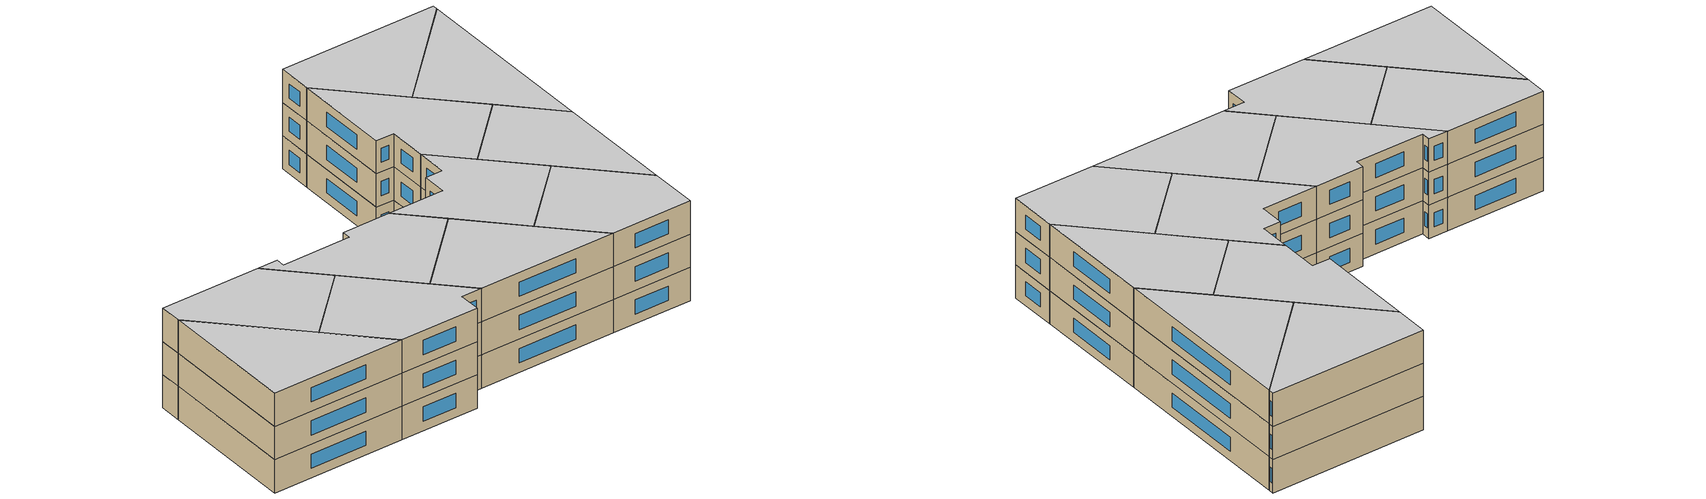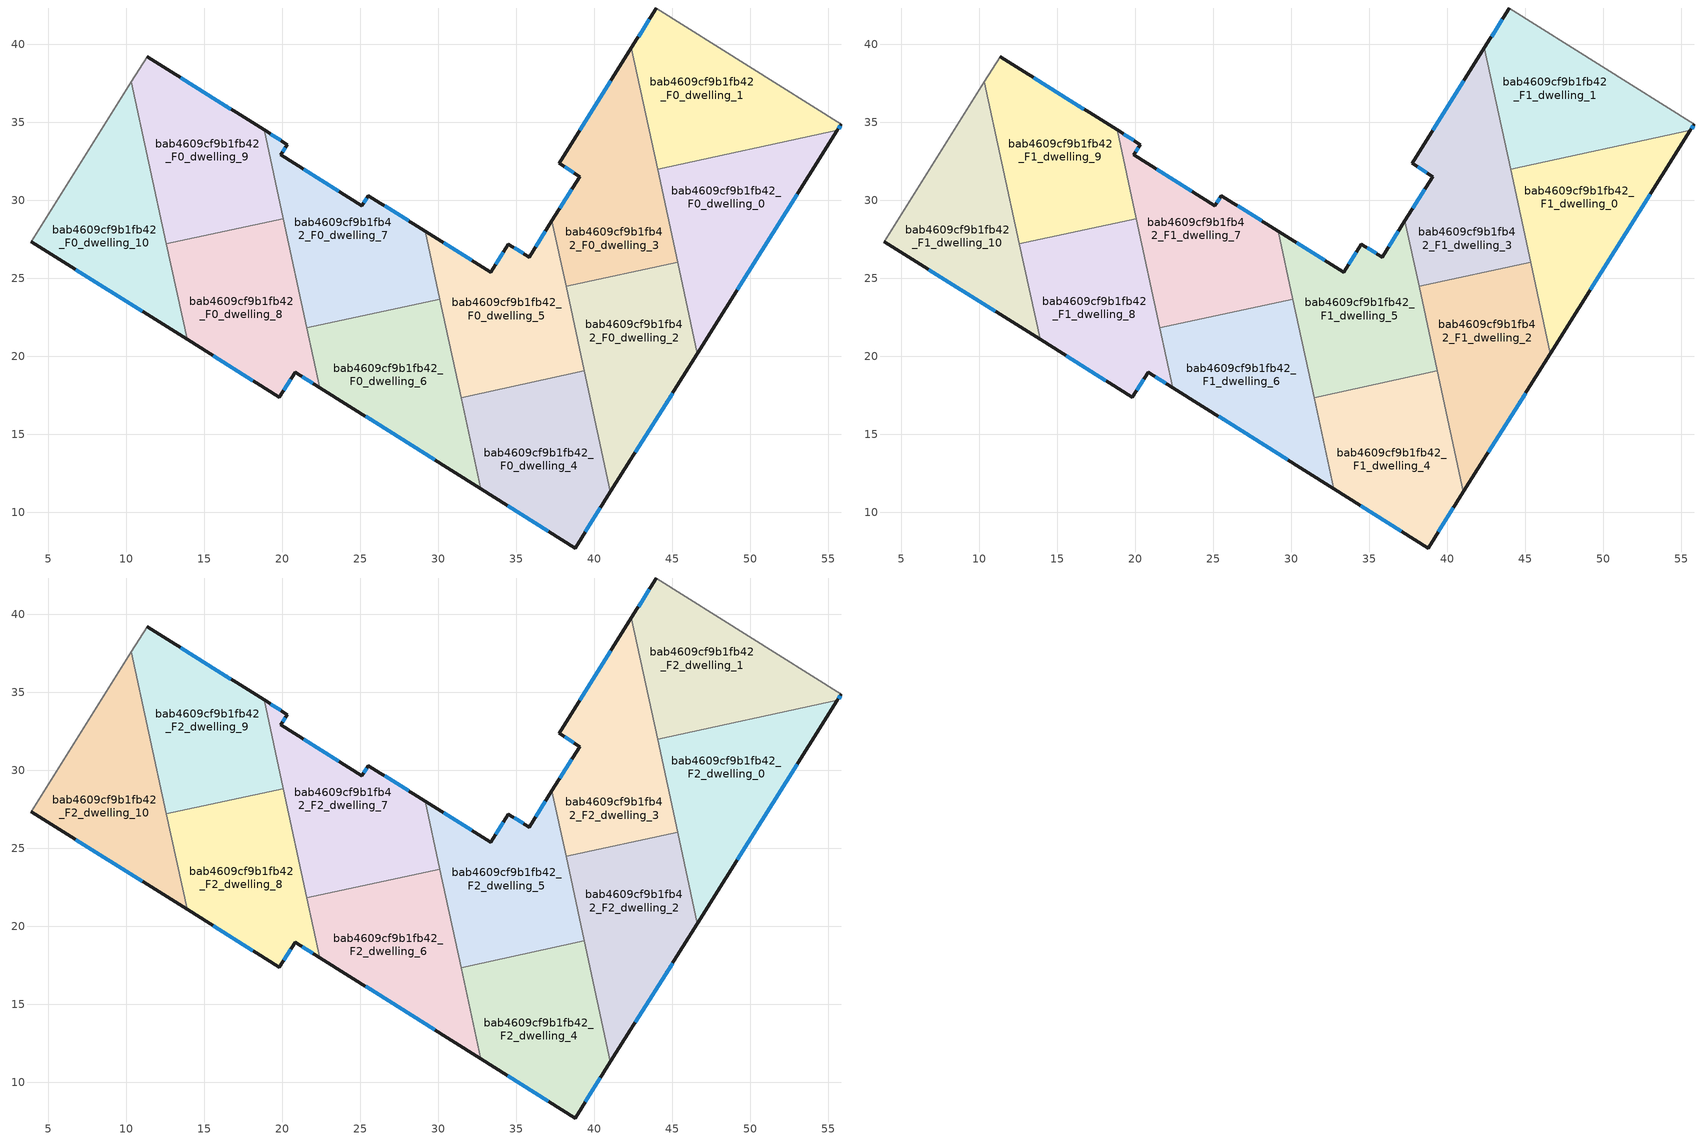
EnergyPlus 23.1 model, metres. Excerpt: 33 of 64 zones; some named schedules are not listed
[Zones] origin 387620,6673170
bab4609cf9b1fb42_F0_dwelling_0
 floor ground (EU_floor_Construction): 55.59,34.48 46.6,20.17 44.05,31.99 z0
 wall outside (EU_wall_Construction): 46.6,20.17 55.59,34.48 z0:3
 wall to bab4609cf9b1fb42_F0_dwelling_1 (EU_wall_Construction): 55.59,34.48 44.05,31.99 z0:3
 wall to bab4609cf9b1fb42_F0_dwelling_3 (EU_wall_Construction): 44.05,31.99 45.34,26.03 z0:3
 wall to bab4609cf9b1fb42_F0_dwelling_2 (EU_wall_Construction): 45.34,26.03 46.6,20.17 z0:3
 window (EU_Window_Construction): 49.17,24.26 53.02,30.39 z0.86:2.14
bab4609cf9b1fb42_F0_dwelling_1
 floor ground (EU_floor_Construction): 55.84,34.88 55.59,34.48 44.05,31.99 42.37,39.76 43.98,42.32 z0
 wall outside (EU_wall_Construction): 55.59,34.48 55.84,34.88 / 43.98,42.32 42.37,39.76 z0:3
 wall adiabatic (EU_wall_Construction): 55.84,34.88 43.98,42.32 z0:3
 wall to bab4609cf9b1fb42_F0_dwelling_3 (EU_wall_Construction): 42.37,39.76 44.05,31.99 z0:3
 window (EU_Window_Construction): 55.66,34.6 55.76,34.77 / 43.52,41.59 42.83,40.49 z0.86:2.14
bab4609cf9b1fb42_F0_dwelling_10
 floor ground (EU_floor_Construction): 10.32,37.59 13.89,21.07 3.89,27.35 z0
 wall outside (EU_wall_Construction): 3.89,27.35 13.89,21.07 z0:3
 wall adiabatic (EU_wall_Construction): 10.32,37.59 3.89,27.35 z0:3
 wall to bab4609cf9b1fb42_F0_dwelling_9 (EU_wall_Construction): 12.56,27.2 10.32,37.59 z0:3
 wall to bab4609cf9b1fb42_F0_dwelling_8 (EU_wall_Construction): 13.89,21.07 12.57,27.2 z0:3
 window (EU_Window_Construction): 6.75,25.55 11.03,22.87 z0.86:2.14
bab4609cf9b1fb42_F0_dwelling_2
 floor ground (EU_floor_Construction): 45.34,26.03 46.6,20.17 41.03,11.29 38.18,24.49 z0
 wall outside (EU_wall_Construction): 41.03,11.29 46.6,20.17 z0:3
 wall to bab4609cf9b1fb42_F0_dwelling_3 (EU_wall_Construction): 45.34,26.03 38.18,24.49 z0:3
 wall to bab4609cf9b1fb42_F0_dwelling_4 (EU_wall_Construction): 39.36,19.05 41.03,11.29 z0:3
 wall to bab4609cf9b1fb42_F0_dwelling_5 (EU_wall_Construction): 38.18,24.49 39.36,19.05 z0:3
 window (EU_Window_Construction): 42.62,13.83 45.01,17.64 z0.86:2.14
bab4609cf9b1fb42_F0_dwelling_3
 floor ground (EU_floor_Construction): 42.37,39.76 45.34,26.03 38.18,24.49 37.28,28.68 39.05,31.51 37.74,32.38 z0
 wall outside (EU_wall_Construction): 42.37,39.76 37.74,32.38 39.05,31.51 37.28,28.68 z0:3
 wall to bab4609cf9b1fb42_F0_dwelling_5 (EU_wall_Construction): 37.28,28.68 38.18,24.49 z0:3
 window (EU_Window_Construction): 38.12,32.13 38.68,31.76 / 41.05,37.65 39.06,34.49 / 38.54,30.7 37.78,29.49 z0.86:2.14
bab4609cf9b1fb42_F0_dwelling_4
 floor ground (EU_floor_Construction): 39.36,19.05 41.03,11.29 38.78,7.7 32.72,11.51 31.46,17.34 z0
 wall outside (EU_wall_Construction): 32.72,11.51 38.78,7.7 41.03,11.29 z0:3
 wall to bab4609cf9b1fb42_F0_dwelling_5 (EU_wall_Construction): 39.36,19.05 31.46,17.34 z0:3
 wall to bab4609cf9b1fb42_F0_dwelling_6 (EU_wall_Construction): 31.46,17.34 32.72,11.51 z0:3
 window (EU_Window_Construction): 34.45,10.42 37.05,8.79 / 39.42,8.73 40.39,10.27 z0.86:2.14
bab4609cf9b1fb42_F0_dwelling_5
 floor ground (EU_floor_Construction): 37.28,28.68 39.36,19.05 31.46,17.34 29.15,28.02 33.35,25.38 34.48,27.19 35.82,26.36 z0
 wall outside (EU_wall_Construction): 37.28,28.68 35.82,26.36 34.48,27.19 33.35,25.38 29.15,28.02 z0:3
 wall to bab4609cf9b1fb42_F0_dwelling_7 (EU_wall_Construction): 29.15,28.02 30.1,23.66 z0:3
 wall to bab4609cf9b1fb42_F0_dwelling_6 (EU_wall_Construction): 30.1,23.66 31.46,17.35 z0:3
 window (EU_Window_Construction): 35.44,26.6 34.87,26.95 / 36.86,28.02 36.23,27.02 / 32.15,26.14 30.35,27.27 / 34.16,26.68 33.67,25.9 z0.86:2.14
bab4609cf9b1fb42_F0_dwelling_6
 floor ground (EU_floor_Construction): 30.09,23.66 32.72,11.51 22.39,17.99 21.56,21.82 z0
 wall outside (EU_wall_Construction): 22.39,17.99 32.72,11.51 z0:3
 wall to bab4609cf9b1fb42_F0_dwelling_7 (EU_wall_Construction): 30.09,23.66 21.56,21.82 z0:3
 wall to bab4609cf9b1fb42_F0_dwelling_8 (EU_wall_Construction): 21.56,21.82 22.39,17.99 z0:3
 window (EU_Window_Construction): 25.34,16.14 29.77,13.36 z0.86:2.14
bab4609cf9b1fb42_F0_dwelling_7
 floor ground (EU_floor_Construction): 25.52,30.3 29.15,28.02 30.09,23.66 21.56,21.82 18.82,34.5 20.32,33.56 19.91,32.91 25.09,29.66 z0
 wall outside (EU_wall_Construction): 29.15,28.02 25.52,30.3 25.09,29.66 19.91,32.91 20.32,33.56 18.82,34.5 z0:3
 wall to bab4609cf9b1fb42_F0_dwelling_9 (EU_wall_Construction): 18.82,34.5 20.05,28.82 z0:3
 wall to bab4609cf9b1fb42_F0_dwelling_8 (EU_wall_Construction): 20.05,28.82 21.56,21.82 z0:3
 window (EU_Window_Construction): 23.61,30.59 21.39,31.98 / 25.39,30.12 25.21,29.84 / 28.11,28.67 26.56,29.65 / 19.89,33.83 19.25,34.23 / 20.02,33.1 20.2,33.38 z0.86:2.14
bab4609cf9b1fb42_F0_dwelling_8
 floor ground (EU_floor_Construction): 20.05,28.82 22.39,17.99 20.81,18.98 19.8,17.36 13.89,21.07 12.57,27.21 z0
 wall outside (EU_wall_Construction): 13.89,21.07 19.8,17.36 20.81,18.98 22.39,17.99 z0:3
 wall to bab4609cf9b1fb42_F0_dwelling_9 (EU_wall_Construction): 20.05,28.82 12.57,27.21 z0:3
 window (EU_Window_Construction): 20.09,17.83 20.52,18.52 / 15.58,20.01 18.11,18.42 / 21.26,18.7 21.94,18.27 z0.86:2.14
bab4609cf9b1fb42_F0_dwelling_9
 floor ground (EU_floor_Construction): 18.82,34.5 20.05,28.82 12.57,27.21 10.32,37.59 11.33,39.2 z0
 wall outside (EU_wall_Construction): 18.82,34.5 11.33,39.2 z0:3
 wall adiabatic (EU_wall_Construction): 11.33,39.2 10.32,37.59 z0:3
 window (EU_Window_Construction): 16.68,35.84 13.47,37.86 z0.86:2.14
bab4609cf9b1fb42_F1_dwelling_0
 floor to bab4609cf9b1fb42_F0_dwelling_0 (EU_floor_Construction): 55.59,34.48 46.6,20.17 44.05,31.99 z3
 wall outside (EU_wall_Construction): 46.6,20.17 55.59,34.48 z3:6
 wall to bab4609cf9b1fb42_F1_dwelling_1 (EU_wall_Construction): 55.59,34.48 44.05,31.99 z3:6
 wall to bab4609cf9b1fb42_F1_dwelling_3 (EU_wall_Construction): 44.05,31.99 45.34,26.03 z3:6
 wall to bab4609cf9b1fb42_F1_dwelling_2 (EU_wall_Construction): 45.34,26.03 46.6,20.17 z3:6
 window (EU_Window_Construction): 49.17,24.26 53.02,30.39 z3.86:5.14
bab4609cf9b1fb42_F1_dwelling_1
 floor to bab4609cf9b1fb42_F0_dwelling_1 (EU_floor_Construction): 55.84,34.88 55.59,34.48 44.05,31.99 42.37,39.76 43.98,42.32 z3
 wall outside (EU_wall_Construction): 55.59,34.48 55.84,34.88 / 43.98,42.32 42.37,39.76 z3:6
 wall adiabatic (EU_wall_Construction): 55.84,34.88 43.98,42.32 z3:6
 wall to bab4609cf9b1fb42_F1_dwelling_3 (EU_wall_Construction): 42.37,39.76 44.05,31.99 z3:6
 window (EU_Window_Construction): 55.66,34.6 55.76,34.77 / 43.52,41.59 42.83,40.49 z3.86:5.14
bab4609cf9b1fb42_F1_dwelling_10
 floor to bab4609cf9b1fb42_F0_dwelling_10 (EU_floor_Construction): 10.32,37.59 13.89,21.07 3.89,27.35 z3
 wall outside (EU_wall_Construction): 3.89,27.35 13.89,21.07 z3:6
 wall adiabatic (EU_wall_Construction): 10.32,37.59 3.89,27.35 z3:6
 wall to bab4609cf9b1fb42_F1_dwelling_9 (EU_wall_Construction): 12.56,27.2 10.32,37.59 z3:6
 wall to bab4609cf9b1fb42_F1_dwelling_8 (EU_wall_Construction): 13.89,21.07 12.57,27.2 z3:6
 window (EU_Window_Construction): 6.75,25.55 11.03,22.87 z3.86:5.14
bab4609cf9b1fb42_F1_dwelling_2
 floor to bab4609cf9b1fb42_F0_dwelling_2 (EU_floor_Construction): 45.34,26.03 46.6,20.17 41.03,11.29 38.18,24.49 z3
 wall outside (EU_wall_Construction): 41.03,11.29 46.6,20.17 z3:6
 wall to bab4609cf9b1fb42_F1_dwelling_3 (EU_wall_Construction): 45.34,26.03 38.18,24.49 z3:6
 wall to bab4609cf9b1fb42_F1_dwelling_4 (EU_wall_Construction): 39.36,19.05 41.03,11.29 z3:6
 wall to bab4609cf9b1fb42_F1_dwelling_5 (EU_wall_Construction): 38.18,24.49 39.36,19.05 z3:6
 window (EU_Window_Construction): 42.62,13.83 45.01,17.64 z3.86:5.14
bab4609cf9b1fb42_F1_dwelling_3
 floor to bab4609cf9b1fb42_F0_dwelling_3 (EU_floor_Construction): 42.37,39.76 45.34,26.03 38.18,24.49 37.28,28.68 39.05,31.51 37.74,32.38 z3
 wall outside (EU_wall_Construction): 42.37,39.76 37.74,32.38 39.05,31.51 37.28,28.68 z3:6
 wall to bab4609cf9b1fb42_F1_dwelling_5 (EU_wall_Construction): 37.28,28.68 38.18,24.49 z3:6
 window (EU_Window_Construction): 38.12,32.13 38.68,31.76 / 41.05,37.65 39.06,34.49 / 38.54,30.7 37.78,29.49 z3.86:5.14
bab4609cf9b1fb42_F1_dwelling_4
 floor to bab4609cf9b1fb42_F0_dwelling_4 (EU_floor_Construction): 39.36,19.05 41.03,11.29 38.78,7.7 32.72,11.51 31.46,17.34 z3
 wall outside (EU_wall_Construction): 32.72,11.51 38.78,7.7 41.03,11.29 z3:6
 wall to bab4609cf9b1fb42_F1_dwelling_5 (EU_wall_Construction): 39.36,19.05 31.46,17.34 z3:6
 wall to bab4609cf9b1fb42_F1_dwelling_6 (EU_wall_Construction): 31.46,17.34 32.72,11.51 z3:6
 window (EU_Window_Construction): 34.45,10.42 37.05,8.79 / 39.42,8.73 40.39,10.27 z3.86:5.14
bab4609cf9b1fb42_F1_dwelling_5
 floor to bab4609cf9b1fb42_F0_dwelling_5 (EU_floor_Construction): 37.28,28.68 39.36,19.05 31.46,17.34 29.15,28.02 33.35,25.38 34.48,27.19 35.82,26.36 z3
 wall outside (EU_wall_Construction): 37.28,28.68 35.82,26.36 34.48,27.19 33.35,25.38 29.15,28.02 z3:6
 wall to bab4609cf9b1fb42_F1_dwelling_7 (EU_wall_Construction): 29.15,28.02 30.1,23.66 z3:6
 wall to bab4609cf9b1fb42_F1_dwelling_6 (EU_wall_Construction): 30.1,23.66 31.46,17.35 z3:6
 window (EU_Window_Construction): 35.44,26.6 34.87,26.95 / 36.86,28.02 36.23,27.02 / 32.15,26.14 30.35,27.27 / 34.16,26.68 33.67,25.9 z3.86:5.14
bab4609cf9b1fb42_F1_dwelling_6
 floor to bab4609cf9b1fb42_F0_dwelling_6 (EU_floor_Construction): 30.09,23.66 32.72,11.51 22.39,17.99 21.56,21.82 z3
 wall outside (EU_wall_Construction): 22.39,17.99 32.72,11.51 z3:6
 wall to bab4609cf9b1fb42_F1_dwelling_7 (EU_wall_Construction): 30.09,23.66 21.56,21.82 z3:6
 wall to bab4609cf9b1fb42_F1_dwelling_8 (EU_wall_Construction): 21.56,21.82 22.39,17.99 z3:6
 window (EU_Window_Construction): 25.34,16.14 29.77,13.36 z3.86:5.14
bab4609cf9b1fb42_F1_dwelling_7
 floor to bab4609cf9b1fb42_F0_dwelling_7 (EU_floor_Construction): 25.52,30.3 29.15,28.02 30.09,23.66 21.56,21.82 18.82,34.5 20.32,33.56 19.91,32.91 25.09,29.66 z3
 wall outside (EU_wall_Construction): 29.15,28.02 25.52,30.3 25.09,29.66 19.91,32.91 20.32,33.56 18.82,34.5 z3:6
 wall to bab4609cf9b1fb42_F1_dwelling_9 (EU_wall_Construction): 18.82,34.5 20.05,28.82 z3:6
 wall to bab4609cf9b1fb42_F1_dwelling_8 (EU_wall_Construction): 20.05,28.82 21.56,21.82 z3:6
 window (EU_Window_Construction): 23.61,30.59 21.39,31.98 / 25.39,30.12 25.21,29.84 / 28.11,28.67 26.56,29.65 / 19.89,33.83 19.25,34.23 / 20.02,33.1 20.2,33.38 z3.86:5.14
bab4609cf9b1fb42_F1_dwelling_8
 floor to bab4609cf9b1fb42_F0_dwelling_8 (EU_floor_Construction): 20.05,28.82 22.39,17.99 20.81,18.98 19.8,17.36 13.89,21.07 12.57,27.21 z3
 wall outside (EU_wall_Construction): 13.89,21.07 19.8,17.36 20.81,18.98 22.39,17.99 z3:6
 wall to bab4609cf9b1fb42_F1_dwelling_9 (EU_wall_Construction): 20.05,28.82 12.57,27.21 z3:6
 window (EU_Window_Construction): 20.09,17.83 20.52,18.52 / 15.58,20.01 18.11,18.42 / 21.26,18.7 21.94,18.27 z3.86:5.14
bab4609cf9b1fb42_F1_dwelling_9
 floor to bab4609cf9b1fb42_F0_dwelling_9 (EU_floor_Construction): 18.82,34.5 20.05,28.82 12.57,27.21 10.32,37.59 11.33,39.2 z3
 wall outside (EU_wall_Construction): 18.82,34.5 11.33,39.2 z3:6
 wall adiabatic (EU_wall_Construction): 11.33,39.2 10.32,37.59 z3:6
 window (EU_Window_Construction): 16.68,35.84 13.47,37.86 z3.86:5.14
bab4609cf9b1fb42_F2_dwelling_0
 floor to bab4609cf9b1fb42_F1_dwelling_0 (EU_floor_Construction): 55.59,34.48 46.6,20.17 44.05,31.99 z6
 wall outside (EU_wall_Construction): 46.6,20.17 55.59,34.48 z6:9
 wall to bab4609cf9b1fb42_F2_dwelling_1 (EU_wall_Construction): 55.59,34.48 44.05,31.99 z6:9
 wall to bab4609cf9b1fb42_F2_dwelling_3 (EU_wall_Construction): 44.05,31.99 45.34,26.03 z6:9
 wall to bab4609cf9b1fb42_F2_dwelling_2 (EU_wall_Construction): 45.34,26.03 46.6,20.17 z6:9
 window (EU_Window_Construction): 49.17,24.26 53.02,30.39 z6.86:8.14
 ceiling to bab4609cf9b1fb42_F3_dwelling_0 (EU_floor_Construction): 46.6,20.17 55.59,34.48 44.05,31.99 z9
bab4609cf9b1fb42_F2_dwelling_1
 floor to bab4609cf9b1fb42_F1_dwelling_1 (EU_floor_Construction): 55.84,34.88 55.59,34.48 44.05,31.99 42.37,39.76 43.98,42.32 z6
 wall outside (EU_wall_Construction): 55.59,34.48 55.84,34.88 / 43.98,42.32 42.37,39.76 z6:9
 wall adiabatic (EU_wall_Construction): 55.84,34.88 43.98,42.32 z6:9
 wall to bab4609cf9b1fb42_F2_dwelling_3 (EU_wall_Construction): 42.37,39.76 44.05,31.99 z6:9
 window (EU_Window_Construction): 55.66,34.6 55.76,34.77 / 43.52,41.59 42.83,40.49 z6.86:8.14
 ceiling to bab4609cf9b1fb42_F3_dwelling_1 (EU_floor_Construction): 55.59,34.48 55.84,34.88 43.98,42.32 42.37,39.76 44.05,31.99 z9
bab4609cf9b1fb42_F2_dwelling_10
 floor to bab4609cf9b1fb42_F1_dwelling_10 (EU_floor_Construction): 10.32,37.59 13.89,21.07 3.89,27.35 z6
 wall outside (EU_wall_Construction): 3.89,27.35 13.89,21.07 z6:9
 wall adiabatic (EU_wall_Construction): 10.32,37.59 3.89,27.35 z6:9
 wall to bab4609cf9b1fb42_F2_dwelling_9 (EU_wall_Construction): 12.56,27.2 10.32,37.59 z6:9
 wall to bab4609cf9b1fb42_F2_dwelling_8 (EU_wall_Construction): 13.89,21.07 12.57,27.2 z6:9
 window (EU_Window_Construction): 6.75,25.55 11.03,22.87 z6.86:8.14
 ceiling to bab4609cf9b1fb42_F3_dwelling_10 (EU_floor_Construction): 13.89,21.07 10.32,37.59 3.89,27.35 z9
bab4609cf9b1fb42_F2_dwelling_2
 floor to bab4609cf9b1fb42_F1_dwelling_2 (EU_floor_Construction): 45.34,26.03 46.6,20.17 41.03,11.29 38.18,24.49 z6
 wall outside (EU_wall_Construction): 41.03,11.29 46.6,20.17 z6:9
 wall to bab4609cf9b1fb42_F2_dwelling_3 (EU_wall_Construction): 45.34,26.03 38.18,24.49 z6:9
 wall to bab4609cf9b1fb42_F2_dwelling_4 (EU_wall_Construction): 39.36,19.05 41.03,11.29 z6:9
 wall to bab4609cf9b1fb42_F2_dwelling_5 (EU_wall_Construction): 38.18,24.49 39.36,19.05 z6:9
 window (EU_Window_Construction): 42.62,13.83 45.01,17.64 z6.86:8.14
 ceiling to bab4609cf9b1fb42_F3_dwelling_2 (EU_floor_Construction): 41.03,11.29 46.6,20.17 45.34,26.03 38.18,24.49 z9
bab4609cf9b1fb42_F2_dwelling_3
 floor to bab4609cf9b1fb42_F1_dwelling_3 (EU_floor_Construction): 42.37,39.76 45.34,26.03 38.18,24.49 37.28,28.68 39.05,31.51 37.74,32.38 z6
 wall outside (EU_wall_Construction): 42.37,39.76 37.74,32.38 39.05,31.51 37.28,28.68 z6:9
 wall to bab4609cf9b1fb42_F2_dwelling_5 (EU_wall_Construction): 37.28,28.68 38.18,24.49 z6:9
 window (EU_Window_Construction): 38.12,32.13 38.68,31.76 / 41.05,37.65 39.06,34.49 / 38.54,30.7 37.78,29.49 z6.86:8.14
 ceiling to bab4609cf9b1fb42_F3_dwelling_3 (EU_floor_Construction): 45.34,26.03 42.37,39.76 37.74,32.38 39.05,31.51 37.28,28.68 38.18,24.49 z9
bab4609cf9b1fb42_F2_dwelling_4
 floor to bab4609cf9b1fb42_F1_dwelling_4 (EU_floor_Construction): 39.36,19.05 41.03,11.29 38.78,7.7 32.72,11.51 31.46,17.34 z6
 wall outside (EU_wall_Construction): 32.72,11.51 38.78,7.7 41.03,11.29 z6:9
 wall to bab4609cf9b1fb42_F2_dwelling_5 (EU_wall_Construction): 39.36,19.05 31.46,17.34 z6:9
 wall to bab4609cf9b1fb42_F2_dwelling_6 (EU_wall_Construction): 31.46,17.34 32.72,11.51 z6:9
 window (EU_Window_Construction): 34.45,10.42 37.05,8.79 / 39.42,8.73 40.39,10.27 z6.86:8.14
 ceiling to bab4609cf9b1fb42_F3_dwelling_4 (EU_floor_Construction): 38.78,7.7 41.03,11.29 39.36,19.05 31.46,17.34 32.72,11.51 z9
bab4609cf9b1fb42_F2_dwelling_5
 floor to bab4609cf9b1fb42_F1_dwelling_5 (EU_floor_Construction): 37.28,28.68 39.36,19.05 31.46,17.34 29.15,28.02 33.35,25.38 34.48,27.19 35.82,26.36 z6
 wall outside (EU_wall_Construction): 37.28,28.68 35.82,26.36 34.48,27.19 33.35,25.38 29.15,28.02 z6:9
 wall to bab4609cf9b1fb42_F2_dwelling_7 (EU_wall_Construction): 29.15,28.02 30.1,23.66 z6:9
 wall to bab4609cf9b1fb42_F2_dwelling_6 (EU_wall_Construction): 30.1,23.66 31.46,17.35 z6:9
 window (EU_Window_Construction): 35.44,26.6 34.87,26.95 / 36.86,28.02 36.23,27.02 / 32.15,26.14 30.35,27.27 / 34.16,26.68 33.67,25.9 z6.86:8.14
 ceiling to bab4609cf9b1fb42_F3_dwelling_5 (EU_floor_Construction): 39.36,19.05 37.28,28.68 35.82,26.36 34.48,27.19 33.35,25.38 29.15,28.02 31.46,17.34 z9
bab4609cf9b1fb42_F2_dwelling_6
 floor to bab4609cf9b1fb42_F1_dwelling_6 (EU_floor_Construction): 30.09,23.66 32.72,11.51 22.39,17.99 21.56,21.82 z6
 wall outside (EU_wall_Construction): 22.39,17.99 32.72,11.51 z6:9
 wall to bab4609cf9b1fb42_F2_dwelling_7 (EU_wall_Construction): 30.09,23.66 21.56,21.82 z6:9
 wall to bab4609cf9b1fb42_F2_dwelling_8 (EU_wall_Construction): 21.56,21.82 22.39,17.99 z6:9
 window (EU_Window_Construction): 25.34,16.14 29.77,13.36 z6.86:8.14
 ceiling to bab4609cf9b1fb42_F3_dwelling_6 (EU_floor_Construction): 32.72,11.51 30.09,23.66 21.56,21.82 22.39,17.99 z9
bab4609cf9b1fb42_F2_dwelling_7
 floor to bab4609cf9b1fb42_F1_dwelling_7 (EU_floor_Construction): 25.52,30.3 29.15,28.02 30.09,23.66 21.56,21.82 18.82,34.5 20.32,33.56 19.91,32.91 25.09,29.66 z6
 wall outside (EU_wall_Construction): 29.15,28.02 25.52,30.3 25.09,29.66 19.91,32.91 20.32,33.56 18.82,34.5 z6:9
 wall to bab4609cf9b1fb42_F2_dwelling_9 (EU_wall_Construction): 18.82,34.5 20.05,28.82 z6:9
 wall to bab4609cf9b1fb42_F2_dwelling_8 (EU_wall_Construction): 20.05,28.82 21.56,21.82 z6:9
 window (EU_Window_Construction): 23.61,30.59 21.39,31.98 / 25.39,30.12 25.21,29.84 / 28.11,28.67 26.56,29.65 / 19.89,33.83 19.25,34.23 / 20.02,33.1 20.2,33.38 z6.86:8.14
 ceiling to bab4609cf9b1fb42_F3_dwelling_7 (EU_floor_Construction): 30.09,23.66 29.15,28.02 25.52,30.3 25.09,29.66 19.91,32.91 20.32,33.56 18.82,34.5 21.56,21.82 z9
bab4609cf9b1fb42_F2_dwelling_8
 floor to bab4609cf9b1fb42_F1_dwelling_8 (EU_floor_Construction): 20.05,28.82 22.39,17.99 20.81,18.98 19.8,17.36 13.89,21.07 12.57,27.21 z6
 wall outside (EU_wall_Construction): 13.89,21.07 19.8,17.36 20.81,18.98 22.39,17.99 z6:9
 wall to bab4609cf9b1fb42_F2_dwelling_9 (EU_wall_Construction): 20.05,28.82 12.57,27.21 z6:9
 window (EU_Window_Construction): 20.09,17.83 20.52,18.52 / 15.58,20.01 18.11,18.42 / 21.26,18.7 21.94,18.27 z6.86:8.14
 ceiling to bab4609cf9b1fb42_F3_dwelling_8 (EU_floor_Construction): 22.39,17.99 20.05,28.82 12.57,27.21 13.89,21.07 19.8,17.36 20.81,18.98 z9
bab4609cf9b1fb42_F2_dwelling_9
 floor to bab4609cf9b1fb42_F1_dwelling_9 (EU_floor_Construction): 18.82,34.5 20.05,28.82 12.57,27.21 10.32,37.59 11.33,39.2 z6
 wall outside (EU_wall_Construction): 18.82,34.5 11.33,39.2 z6:9
 wall adiabatic (EU_wall_Construction): 11.33,39.2 10.32,37.59 z6:9
 window (EU_Window_Construction): 16.68,35.84 13.47,37.86 z6.86:8.14
 ceiling to bab4609cf9b1fb42_F3_dwelling_9 (EU_floor_Construction): 20.05,28.82 18.82,34.5 11.33,39.2 10.32,37.59 12.57,27.21 z9
[Building]
EU S2 Campaign: North Axis=0; Terrain=City; Solar Distribution=FullExterior
[Site:Location]
Helsinki-Vantaa.AP: Latitude=60.317; Longitude=24.963; Time Zone=2; Elevation=54.6
[SizingPeriod:WeatherFileDays]
AnnualSizingPeriod: Begin Month=1; Begin Day of Month=1; End Month=12; End Day of Month=31; Day of Week for Start Day=Monday; Use Weather File Daylight Saving Period=No; Use Weather File Rain and Snow Indicators=No
[MATERIAL]
EU_InternalMass_Material: Roughness=MediumRough; Thickness=0.1; Conductivity=1; Density=1800; Specific Heat=900; Thermal Absorptance=0.9; Solar Absorptance=0.7; Visible Absorptance=0.7
[MATERIAL:NOMASS] Roughness=MediumRough; Thermal Absorptance=0.9; Solar Absorptance=0.7; Visible Absorptance=0.7
Name | Thermal Resistance
EU_wall_NoMass | 5.91765
EU_floor_NoMass | 6.2875
[WINDOWMATERIAL:SIMPLEGLAZINGSYSTEM]
EU_Window_SimpleGlazing: UFactor=0.994035; Solar Heat Gain Coefficient=0.7; Visible Transmittance=0.7
[CONSTRUCTION]
EU_wall_Construction: EU_wall_NoMass
EU_floor_Construction: EU_floor_NoMass
EU_Window_Construction: EU_Window_SimpleGlazing
EU_InternalMass_Construction: EU_InternalMass_Material
[ZONE] Type=1; Multiplier=1; Ceiling Height=autocalculate; Floor Area=autocalculate; Part of Total Floor Area=Yes
Name | Volume
bab4609cf9b1fb42_F0_dwelling_0; bab4609cf9b1fb42_F1_dwelling_0; bab4609cf9b1fb42_F2_dwelling_0 | 214.019
bab4609cf9b1fb42_F0_dwelling_1; bab4609cf9b1fb42_F1_dwelling_1; bab4609cf9b1fb42_F2_dwelling_1; bab4609cf9b1fb42_F0_dwelling_4; bab4609cf9b1fb42_F1_dwelling_4; bab4609cf9b1fb42_F2_dwelling_4 | 214.052
bab4609cf9b1fb42_F0_dwelling_10; bab4609cf9b1fb42_F1_dwelling_10; bab4609cf9b1fb42_F2_dwelling_10 | 214.028
bab4609cf9b1fb42_F0_dwelling_2; bab4609cf9b1fb42_F1_dwelling_2; bab4609cf9b1fb42_F2_dwelling_2 | 214.021
bab4609cf9b1fb42_F0_dwelling_3; bab4609cf9b1fb42_F1_dwelling_3; bab4609cf9b1fb42_F2_dwelling_3 | 214.022
bab4609cf9b1fb42_F0_dwelling_5; bab4609cf9b1fb42_F1_dwelling_5; bab4609cf9b1fb42_F2_dwelling_5 | 214.05
bab4609cf9b1fb42_F0_dwelling_6; bab4609cf9b1fb42_F1_dwelling_6; bab4609cf9b1fb42_F2_dwelling_6 | 214.034
bab4609cf9b1fb42_F0_dwelling_7; bab4609cf9b1fb42_F1_dwelling_7; bab4609cf9b1fb42_F2_dwelling_7 | 214.033
bab4609cf9b1fb42_F0_dwelling_8; bab4609cf9b1fb42_F1_dwelling_8; bab4609cf9b1fb42_F2_dwelling_8 | 214.014
bab4609cf9b1fb42_F0_dwelling_9; bab4609cf9b1fb42_F1_dwelling_9; bab4609cf9b1fb42_F2_dwelling_9 | 214.031
[INTERNALMASS] Construction=EU_InternalMass_Construction
Name | Zone or ZoneList | Surface Area
bab4609cf9b1fb42_F0_dwelling_0_EU_InternalMass | bab4609cf9b1fb42_F0_dwelling_0 | 71.3363
bab4609cf9b1fb42_F0_dwelling_1_EU_InternalMass | bab4609cf9b1fb42_F0_dwelling_1 | 71.3494
bab4609cf9b1fb42_F0_dwelling_2_EU_InternalMass | bab4609cf9b1fb42_F0_dwelling_2 | 71.3428
bab4609cf9b1fb42_F0_dwelling_3_EU_InternalMass | bab4609cf9b1fb42_F0_dwelling_3 | 71.3393
bab4609cf9b1fb42_F0_dwelling_4_EU_InternalMass | bab4609cf9b1fb42_F0_dwelling_4 | 71.3508
bab4609cf9b1fb42_F0_dwelling_5_EU_InternalMass | bab4609cf9b1fb42_F0_dwelling_5 | 71.3498
bab4609cf9b1fb42_F0_dwelling_6_EU_InternalMass | bab4609cf9b1fb42_F0_dwelling_6 | 71.3462
bab4609cf9b1fb42_F0_dwelling_7_EU_InternalMass | bab4609cf9b1fb42_F0_dwelling_7 | 71.3448
bab4609cf9b1fb42_F0_dwelling_8_EU_InternalMass | bab4609cf9b1fb42_F0_dwelling_8 | 71.3376
bab4609cf9b1fb42_F0_dwelling_9_EU_InternalMass | bab4609cf9b1fb42_F0_dwelling_9 | 71.3412
bab4609cf9b1fb42_F0_dwelling_10_EU_InternalMass | bab4609cf9b1fb42_F0_dwelling_10 | 71.3426
bab4609cf9b1fb42_F1_dwelling_0_EU_InternalMass | bab4609cf9b1fb42_F1_dwelling_0 | 71.3363
bab4609cf9b1fb42_F1_dwelling_1_EU_InternalMass | bab4609cf9b1fb42_F1_dwelling_1 | 71.3494
bab4609cf9b1fb42_F1_dwelling_2_EU_InternalMass | bab4609cf9b1fb42_F1_dwelling_2 | 71.3428
bab4609cf9b1fb42_F1_dwelling_3_EU_InternalMass | bab4609cf9b1fb42_F1_dwelling_3 | 71.3393
bab4609cf9b1fb42_F1_dwelling_4_EU_InternalMass | bab4609cf9b1fb42_F1_dwelling_4 | 71.3508
bab4609cf9b1fb42_F1_dwelling_5_EU_InternalMass | bab4609cf9b1fb42_F1_dwelling_5 | 71.3498
bab4609cf9b1fb42_F1_dwelling_6_EU_InternalMass | bab4609cf9b1fb42_F1_dwelling_6 | 71.3462
bab4609cf9b1fb42_F1_dwelling_7_EU_InternalMass | bab4609cf9b1fb42_F1_dwelling_7 | 71.3448
bab4609cf9b1fb42_F1_dwelling_8_EU_InternalMass | bab4609cf9b1fb42_F1_dwelling_8 | 71.3376
bab4609cf9b1fb42_F1_dwelling_9_EU_InternalMass | bab4609cf9b1fb42_F1_dwelling_9 | 71.3412
bab4609cf9b1fb42_F1_dwelling_10_EU_InternalMass | bab4609cf9b1fb42_F1_dwelling_10 | 71.3426
bab4609cf9b1fb42_F2_dwelling_0_EU_InternalMass | bab4609cf9b1fb42_F2_dwelling_0 | 71.3363
bab4609cf9b1fb42_F2_dwelling_1_EU_InternalMass | bab4609cf9b1fb42_F2_dwelling_1 | 71.3494
bab4609cf9b1fb42_F2_dwelling_2_EU_InternalMass | bab4609cf9b1fb42_F2_dwelling_2 | 71.3428
bab4609cf9b1fb42_F2_dwelling_3_EU_InternalMass | bab4609cf9b1fb42_F2_dwelling_3 | 71.3393
bab4609cf9b1fb42_F2_dwelling_4_EU_InternalMass | bab4609cf9b1fb42_F2_dwelling_4 | 71.3508
bab4609cf9b1fb42_F2_dwelling_5_EU_InternalMass | bab4609cf9b1fb42_F2_dwelling_5 | 71.3498
bab4609cf9b1fb42_F2_dwelling_6_EU_InternalMass | bab4609cf9b1fb42_F2_dwelling_6 | 71.3462
bab4609cf9b1fb42_F2_dwelling_7_EU_InternalMass | bab4609cf9b1fb42_F2_dwelling_7 | 71.3448
bab4609cf9b1fb42_F2_dwelling_8_EU_InternalMass | bab4609cf9b1fb42_F2_dwelling_8 | 71.3376
bab4609cf9b1fb42_F2_dwelling_9_EU_InternalMass | bab4609cf9b1fb42_F2_dwelling_9 | 71.3412
bab4609cf9b1fb42_F2_dwelling_10_EU_InternalMass | bab4609cf9b1fb42_F2_dwelling_10 | 71.3426
[OTHEREQUIPMENT] Fuel Type=Electricity; Design Level Calculation Method=Watts/Area; Power per Zone Floor Area=1; Fraction Latent=0; Fraction Radiant=0; Fraction Lost=0; Carbon Dioxide Generation Rate=0; EndUse Subcategory=EU_Step8_InternalGains
Name | Zone or ZoneList or Space or SpaceList | Schedule
EU_Step8_InternalGain_bab4609cf9b1fb42_F0_dwelling_0_f000 | bab4609cf9b1fb42_F0_dwelling_0 | EU_Step8_GainSchedule_bab4609cf9b1fb42_F0_dwelling_0_f000
EU_Step8_InternalGain_bab4609cf9b1fb42_F0_dwelling_1_f000 | bab4609cf9b1fb42_F0_dwelling_1 | EU_Step8_GainSchedule_bab4609cf9b1fb42_F0_dwelling_1_f000
EU_Step8_InternalGain_bab4609cf9b1fb42_F0_dwelling_2_f000 | bab4609cf9b1fb42_F0_dwelling_2 | EU_Step8_GainSchedule_bab4609cf9b1fb42_F0_dwelling_2_f000
EU_Step8_InternalGain_bab4609cf9b1fb42_F0_dwelling_3_f000 | bab4609cf9b1fb42_F0_dwelling_3 | EU_Step8_GainSchedule_bab4609cf9b1fb42_F0_dwelling_3_f000
EU_Step8_InternalGain_bab4609cf9b1fb42_F0_dwelling_4_f000 | bab4609cf9b1fb42_F0_dwelling_4 | EU_Step8_GainSchedule_bab4609cf9b1fb42_F0_dwelling_4_f000
EU_Step8_InternalGain_bab4609cf9b1fb42_F0_dwelling_5_f000 | bab4609cf9b1fb42_F0_dwelling_5 | EU_Step8_GainSchedule_bab4609cf9b1fb42_F0_dwelling_5_f000
EU_Step8_InternalGain_bab4609cf9b1fb42_F0_dwelling_6_f000 | bab4609cf9b1fb42_F0_dwelling_6 | EU_Step8_GainSchedule_bab4609cf9b1fb42_F0_dwelling_6_f000
EU_Step8_InternalGain_bab4609cf9b1fb42_F0_dwelling_7_f000 | bab4609cf9b1fb42_F0_dwelling_7 | EU_Step8_GainSchedule_bab4609cf9b1fb42_F0_dwelling_7_f000
EU_Step8_InternalGain_bab4609cf9b1fb42_F0_dwelling_8_f000 | bab4609cf9b1fb42_F0_dwelling_8 | EU_Step8_GainSchedule_bab4609cf9b1fb42_F0_dwelling_8_f000
EU_Step8_InternalGain_bab4609cf9b1fb42_F0_dwelling_9_f000 | bab4609cf9b1fb42_F0_dwelling_9 | EU_Step8_GainSchedule_bab4609cf9b1fb42_F0_dwelling_9_f000
EU_Step8_InternalGain_bab4609cf9b1fb42_F0_dwelling_10_f000 | bab4609cf9b1fb42_F0_dwelling_10 | EU_Step8_GainSchedule_bab4609cf9b1fb42_F0_dwelling_10_f000
EU_Step8_InternalGain_bab4609cf9b1fb42_F1_dwelling_0_f000 | bab4609cf9b1fb42_F1_dwelling_0 | EU_Step8_GainSchedule_bab4609cf9b1fb42_F1_dwelling_0_f000
EU_Step8_InternalGain_bab4609cf9b1fb42_F1_dwelling_1_f000 | bab4609cf9b1fb42_F1_dwelling_1 | EU_Step8_GainSchedule_bab4609cf9b1fb42_F1_dwelling_1_f000
EU_Step8_InternalGain_bab4609cf9b1fb42_F1_dwelling_2_f000 | bab4609cf9b1fb42_F1_dwelling_2 | EU_Step8_GainSchedule_bab4609cf9b1fb42_F1_dwelling_2_f000
EU_Step8_InternalGain_bab4609cf9b1fb42_F1_dwelling_3_f000 | bab4609cf9b1fb42_F1_dwelling_3 | EU_Step8_GainSchedule_bab4609cf9b1fb42_F1_dwelling_3_f000
EU_Step8_InternalGain_bab4609cf9b1fb42_F1_dwelling_4_f000 | bab4609cf9b1fb42_F1_dwelling_4 | EU_Step8_GainSchedule_bab4609cf9b1fb42_F1_dwelling_4_f000
EU_Step8_InternalGain_bab4609cf9b1fb42_F1_dwelling_5_f000 | bab4609cf9b1fb42_F1_dwelling_5 | EU_Step8_GainSchedule_bab4609cf9b1fb42_F1_dwelling_5_f000
EU_Step8_InternalGain_bab4609cf9b1fb42_F1_dwelling_6_f000 | bab4609cf9b1fb42_F1_dwelling_6 | EU_Step8_GainSchedule_bab4609cf9b1fb42_F1_dwelling_6_f000
EU_Step8_InternalGain_bab4609cf9b1fb42_F1_dwelling_7_f000 | bab4609cf9b1fb42_F1_dwelling_7 | EU_Step8_GainSchedule_bab4609cf9b1fb42_F1_dwelling_7_f000
EU_Step8_InternalGain_bab4609cf9b1fb42_F1_dwelling_8_f000 | bab4609cf9b1fb42_F1_dwelling_8 | EU_Step8_GainSchedule_bab4609cf9b1fb42_F1_dwelling_8_f000
EU_Step8_InternalGain_bab4609cf9b1fb42_F1_dwelling_9_f000 | bab4609cf9b1fb42_F1_dwelling_9 | EU_Step8_GainSchedule_bab4609cf9b1fb42_F1_dwelling_9_f000
EU_Step8_InternalGain_bab4609cf9b1fb42_F1_dwelling_10_f000 | bab4609cf9b1fb42_F1_dwelling_10 | EU_Step8_GainSchedule_bab4609cf9b1fb42_F1_dwelling_10_f000
EU_Step8_InternalGain_bab4609cf9b1fb42_F2_dwelling_0_f000 | bab4609cf9b1fb42_F2_dwelling_0 | EU_Step8_GainSchedule_bab4609cf9b1fb42_F2_dwelling_0_f000
EU_Step8_InternalGain_bab4609cf9b1fb42_F2_dwelling_1_f000 | bab4609cf9b1fb42_F2_dwelling_1 | EU_Step8_GainSchedule_bab4609cf9b1fb42_F2_dwelling_1_f000
EU_Step8_InternalGain_bab4609cf9b1fb42_F2_dwelling_2_f000 | bab4609cf9b1fb42_F2_dwelling_2 | EU_Step8_GainSchedule_bab4609cf9b1fb42_F2_dwelling_2_f000
EU_Step8_InternalGain_bab4609cf9b1fb42_F2_dwelling_3_f000 | bab4609cf9b1fb42_F2_dwelling_3 | EU_Step8_GainSchedule_bab4609cf9b1fb42_F2_dwelling_3_f000
EU_Step8_InternalGain_bab4609cf9b1fb42_F2_dwelling_4_f000 | bab4609cf9b1fb42_F2_dwelling_4 | EU_Step8_GainSchedule_bab4609cf9b1fb42_F2_dwelling_4_f000
EU_Step8_InternalGain_bab4609cf9b1fb42_F2_dwelling_5_f000 | bab4609cf9b1fb42_F2_dwelling_5 | EU_Step8_GainSchedule_bab4609cf9b1fb42_F2_dwelling_5_f000
EU_Step8_InternalGain_bab4609cf9b1fb42_F2_dwelling_6_f000 | bab4609cf9b1fb42_F2_dwelling_6 | EU_Step8_GainSchedule_bab4609cf9b1fb42_F2_dwelling_6_f000
EU_Step8_InternalGain_bab4609cf9b1fb42_F2_dwelling_7_f000 | bab4609cf9b1fb42_F2_dwelling_7 | EU_Step8_GainSchedule_bab4609cf9b1fb42_F2_dwelling_7_f000
EU_Step8_InternalGain_bab4609cf9b1fb42_F2_dwelling_8_f000 | bab4609cf9b1fb42_F2_dwelling_8 | EU_Step8_GainSchedule_bab4609cf9b1fb42_F2_dwelling_8_f000
EU_Step8_InternalGain_bab4609cf9b1fb42_F2_dwelling_9_f000 | bab4609cf9b1fb42_F2_dwelling_9 | EU_Step8_GainSchedule_bab4609cf9b1fb42_F2_dwelling_9_f000
EU_Step8_InternalGain_bab4609cf9b1fb42_F2_dwelling_10_f000 | bab4609cf9b1fb42_F2_dwelling_10 | EU_Step8_GainSchedule_bab4609cf9b1fb42_F2_dwelling_10_f000
[ZONEVENTILATION:DESIGNFLOWRATE] Schedule=EU_AlwaysOn; Design Flow Rate Calculation Method=AirChanges/Hour; Air Changes per Hour=0.596421; Ventilation Type=Natural; Fan Pressure Rise=0; Fan Total Efficiency=1; Constant Term Coefficient=1; Temperature Term Coefficient=0; Velocity Term Coefficient=0; Velocity Squared Term Coefficient=0; Minimum Indoor Temperature=-100; Maximum Indoor Temperature=100; Delta Temperature=-100; Minimum Outdoor Temperature=-100; Maximum Outdoor Temperature=100; Maximum Wind Speed=40
Name | Zone or ZoneList or Space or SpaceList
EU_ConstantAir_bab4609cf9b1fb42_F0_dwelling_0 | bab4609cf9b1fb42_F0_dwelling_0
EU_ConstantAir_bab4609cf9b1fb42_F0_dwelling_1 | bab4609cf9b1fb42_F0_dwelling_1
EU_ConstantAir_bab4609cf9b1fb42_F0_dwelling_2 | bab4609cf9b1fb42_F0_dwelling_2
EU_ConstantAir_bab4609cf9b1fb42_F0_dwelling_3 | bab4609cf9b1fb42_F0_dwelling_3
EU_ConstantAir_bab4609cf9b1fb42_F0_dwelling_4 | bab4609cf9b1fb42_F0_dwelling_4
EU_ConstantAir_bab4609cf9b1fb42_F0_dwelling_5 | bab4609cf9b1fb42_F0_dwelling_5
EU_ConstantAir_bab4609cf9b1fb42_F0_dwelling_6 | bab4609cf9b1fb42_F0_dwelling_6
EU_ConstantAir_bab4609cf9b1fb42_F0_dwelling_7 | bab4609cf9b1fb42_F0_dwelling_7
EU_ConstantAir_bab4609cf9b1fb42_F0_dwelling_8 | bab4609cf9b1fb42_F0_dwelling_8
EU_ConstantAir_bab4609cf9b1fb42_F0_dwelling_9 | bab4609cf9b1fb42_F0_dwelling_9
EU_ConstantAir_bab4609cf9b1fb42_F0_dwelling_10 | bab4609cf9b1fb42_F0_dwelling_10
EU_ConstantAir_bab4609cf9b1fb42_F1_dwelling_0 | bab4609cf9b1fb42_F1_dwelling_0
EU_ConstantAir_bab4609cf9b1fb42_F1_dwelling_1 | bab4609cf9b1fb42_F1_dwelling_1
EU_ConstantAir_bab4609cf9b1fb42_F1_dwelling_2 | bab4609cf9b1fb42_F1_dwelling_2
EU_ConstantAir_bab4609cf9b1fb42_F1_dwelling_3 | bab4609cf9b1fb42_F1_dwelling_3
EU_ConstantAir_bab4609cf9b1fb42_F1_dwelling_4 | bab4609cf9b1fb42_F1_dwelling_4
EU_ConstantAir_bab4609cf9b1fb42_F1_dwelling_5 | bab4609cf9b1fb42_F1_dwelling_5
EU_ConstantAir_bab4609cf9b1fb42_F1_dwelling_6 | bab4609cf9b1fb42_F1_dwelling_6
EU_ConstantAir_bab4609cf9b1fb42_F1_dwelling_7 | bab4609cf9b1fb42_F1_dwelling_7
EU_ConstantAir_bab4609cf9b1fb42_F1_dwelling_8 | bab4609cf9b1fb42_F1_dwelling_8
EU_ConstantAir_bab4609cf9b1fb42_F1_dwelling_9 | bab4609cf9b1fb42_F1_dwelling_9
EU_ConstantAir_bab4609cf9b1fb42_F1_dwelling_10 | bab4609cf9b1fb42_F1_dwelling_10
EU_ConstantAir_bab4609cf9b1fb42_F2_dwelling_0 | bab4609cf9b1fb42_F2_dwelling_0
EU_ConstantAir_bab4609cf9b1fb42_F2_dwelling_1 | bab4609cf9b1fb42_F2_dwelling_1
EU_ConstantAir_bab4609cf9b1fb42_F2_dwelling_2 | bab4609cf9b1fb42_F2_dwelling_2
EU_ConstantAir_bab4609cf9b1fb42_F2_dwelling_3 | bab4609cf9b1fb42_F2_dwelling_3
EU_ConstantAir_bab4609cf9b1fb42_F2_dwelling_4 | bab4609cf9b1fb42_F2_dwelling_4
EU_ConstantAir_bab4609cf9b1fb42_F2_dwelling_5 | bab4609cf9b1fb42_F2_dwelling_5
EU_ConstantAir_bab4609cf9b1fb42_F2_dwelling_6 | bab4609cf9b1fb42_F2_dwelling_6
EU_ConstantAir_bab4609cf9b1fb42_F2_dwelling_7 | bab4609cf9b1fb42_F2_dwelling_7
EU_ConstantAir_bab4609cf9b1fb42_F2_dwelling_8 | bab4609cf9b1fb42_F2_dwelling_8
EU_ConstantAir_bab4609cf9b1fb42_F2_dwelling_9 | bab4609cf9b1fb42_F2_dwelling_9
EU_ConstantAir_bab4609cf9b1fb42_F2_dwelling_10 | bab4609cf9b1fb42_F2_dwelling_10
[HVACTEMPLATE:ZONE:IDEALLOADSAIRSYSTEM] System Availability Schedule=EU_AlwaysOn; Maximum Heating Supply Air Temperature=50; Minimum Cooling Supply Air Temperature=13; Maximum Heating Supply Air Humidity Ratio=0.0156; Minimum Cooling Supply Air Humidity Ratio=0.0077; Heating Limit=NoLimit; Cooling Limit=NoLimit; Heating Availability Schedule=EU_AlwaysOn; Cooling Availability Schedule=EU_CoolingOff; Dehumidification Control Type=ConstantSensibleHeatRatio; Cooling Sensible Heat Ratio=0.7; Dehumidification Setpoint=60; Humidification Control Type=None; Humidification Setpoint=30; Outdoor Air Method=None; Outdoor Air Flow Rate per Person=0.00944; Outdoor Air Flow Rate per Zone Floor Area=0; Outdoor Air Flow Rate per Zone=0; Demand Controlled Ventilation Type=None; Outdoor Air Economizer Type=NoEconomizer; Heat Recovery Type=None; Sensible Heat Recovery Effectiveness=0.7; Latent Heat Recovery Effectiveness=0.65
Name | Template Thermostat
bab4609cf9b1fb42_F0_dwelling_0 | EU_HeatOnly_bab4609cf9b1fb42_F0_dwelling_0
bab4609cf9b1fb42_F0_dwelling_1 | EU_HeatOnly_bab4609cf9b1fb42_F0_dwelling_1
bab4609cf9b1fb42_F0_dwelling_2 | EU_HeatOnly_bab4609cf9b1fb42_F0_dwelling_2
bab4609cf9b1fb42_F0_dwelling_3 | EU_HeatOnly_bab4609cf9b1fb42_F0_dwelling_3
bab4609cf9b1fb42_F0_dwelling_4 | EU_HeatOnly_bab4609cf9b1fb42_F0_dwelling_4
bab4609cf9b1fb42_F0_dwelling_5 | EU_HeatOnly_bab4609cf9b1fb42_F0_dwelling_5
bab4609cf9b1fb42_F0_dwelling_6 | EU_HeatOnly_bab4609cf9b1fb42_F0_dwelling_6
bab4609cf9b1fb42_F0_dwelling_7 | EU_HeatOnly_bab4609cf9b1fb42_F0_dwelling_7
bab4609cf9b1fb42_F0_dwelling_8 | EU_HeatOnly_bab4609cf9b1fb42_F0_dwelling_8
bab4609cf9b1fb42_F0_dwelling_9 | EU_HeatOnly_bab4609cf9b1fb42_F0_dwelling_9
bab4609cf9b1fb42_F0_dwelling_10 | EU_HeatOnly_bab4609cf9b1fb42_F0_dwelling_10
bab4609cf9b1fb42_F1_dwelling_0 | EU_HeatOnly_bab4609cf9b1fb42_F1_dwelling_0
bab4609cf9b1fb42_F1_dwelling_1 | EU_HeatOnly_bab4609cf9b1fb42_F1_dwelling_1
bab4609cf9b1fb42_F1_dwelling_2 | EU_HeatOnly_bab4609cf9b1fb42_F1_dwelling_2
bab4609cf9b1fb42_F1_dwelling_3 | EU_HeatOnly_bab4609cf9b1fb42_F1_dwelling_3
bab4609cf9b1fb42_F1_dwelling_4 | EU_HeatOnly_bab4609cf9b1fb42_F1_dwelling_4
bab4609cf9b1fb42_F1_dwelling_5 | EU_HeatOnly_bab4609cf9b1fb42_F1_dwelling_5
bab4609cf9b1fb42_F1_dwelling_6 | EU_HeatOnly_bab4609cf9b1fb42_F1_dwelling_6
bab4609cf9b1fb42_F1_dwelling_7 | EU_HeatOnly_bab4609cf9b1fb42_F1_dwelling_7
bab4609cf9b1fb42_F1_dwelling_8 | EU_HeatOnly_bab4609cf9b1fb42_F1_dwelling_8
bab4609cf9b1fb42_F1_dwelling_9 | EU_HeatOnly_bab4609cf9b1fb42_F1_dwelling_9
bab4609cf9b1fb42_F1_dwelling_10 | EU_HeatOnly_bab4609cf9b1fb42_F1_dwelling_10
bab4609cf9b1fb42_F2_dwelling_0 | EU_HeatOnly_bab4609cf9b1fb42_F2_dwelling_0
bab4609cf9b1fb42_F2_dwelling_1 | EU_HeatOnly_bab4609cf9b1fb42_F2_dwelling_1
bab4609cf9b1fb42_F2_dwelling_2 | EU_HeatOnly_bab4609cf9b1fb42_F2_dwelling_2
bab4609cf9b1fb42_F2_dwelling_3 | EU_HeatOnly_bab4609cf9b1fb42_F2_dwelling_3
bab4609cf9b1fb42_F2_dwelling_4 | EU_HeatOnly_bab4609cf9b1fb42_F2_dwelling_4
bab4609cf9b1fb42_F2_dwelling_5 | EU_HeatOnly_bab4609cf9b1fb42_F2_dwelling_5
bab4609cf9b1fb42_F2_dwelling_6 | EU_HeatOnly_bab4609cf9b1fb42_F2_dwelling_6
bab4609cf9b1fb42_F2_dwelling_7 | EU_HeatOnly_bab4609cf9b1fb42_F2_dwelling_7
bab4609cf9b1fb42_F2_dwelling_8 | EU_HeatOnly_bab4609cf9b1fb42_F2_dwelling_8
bab4609cf9b1fb42_F2_dwelling_9 | EU_HeatOnly_bab4609cf9b1fb42_F2_dwelling_9
bab4609cf9b1fb42_F2_dwelling_10 | EU_HeatOnly_bab4609cf9b1fb42_F2_dwelling_10
[SIZING:ZONE] Zone Cooling Design Supply Air Temperature Input Method=SupplyAirTemperature; Zone Cooling Design Supply Air Temperature=13; Zone Heating Design Supply Air Temperature Input Method=SupplyAirTemperature; Zone Heating Design Supply Air Temperature=50; Zone Cooling Design Supply Air Humidity Ratio=0.008; Zone Heating Design Supply Air Humidity Ratio=0.008; Cooling Design Air Flow Method=DesignDay; Cooling Design Air Flow Rate=0; Cooling Minimum Air Flow per Zone Floor Area=0.000762; Cooling Minimum Air Flow=0; Cooling Minimum Air Flow Fraction=0.2; Heating Design Air Flow Method=DesignDay; Heating Design Air Flow Rate=0; Heating Maximum Air Flow per Zone Floor Area=0.002032; Heating Maximum Air Flow=0.141576; Heating Maximum Air Flow Fraction=0.3; Account for Dedicated Outdoor Air System=No; Dedicated Outdoor Air System Control Strategy=NeutralSupplyAir; Dedicated Outdoor Air Low Setpoint Temperature for Design=autosize; Dedicated Outdoor Air High Setpoint Temperature for Design=autosize; Zone Load Sizing Method=Sensible Load Only No Latent Load; Zone Latent Cooling Design Supply Air Humidity Ratio Input Method=HumidityRatioDifference; Zone Cooling Design Supply Air Humidity Ratio Difference=0.005; Zone Latent Heating Design Supply Air Humidity Ratio Input Method=HumidityRatioDifference; Zone Humidification Design Supply Air Humidity Ratio Difference=0.005
bab4609cf9b1fb42_F0_dwelling_0; bab4609cf9b1fb42_F0_dwelling_1; bab4609cf9b1fb42_F0_dwelling_2; bab4609cf9b1fb42_F0_dwelling_3; bab4609cf9b1fb42_F0_dwelling_4; bab4609cf9b1fb42_F0_dwelling_5; bab4609cf9b1fb42_F0_dwelling_6; bab4609cf9b1fb42_F0_dwelling_7; bab4609cf9b1fb42_F0_dwelling_8; bab4609cf9b1fb42_F0_dwelling_9; bab4609cf9b1fb42_F0_dwelling_10; bab4609cf9b1fb42_F1_dwelling_0; bab4609cf9b1fb42_F1_dwelling_1; bab4609cf9b1fb42_F1_dwelling_2; bab4609cf9b1fb42_F1_dwelling_3; bab4609cf9b1fb42_F1_dwelling_4; bab4609cf9b1fb42_F1_dwelling_5; bab4609cf9b1fb42_F1_dwelling_6; bab4609cf9b1fb42_F1_dwelling_7; bab4609cf9b1fb42_F1_dwelling_8; bab4609cf9b1fb42_F1_dwelling_9; bab4609cf9b1fb42_F1_dwelling_10; bab4609cf9b1fb42_F2_dwelling_0; bab4609cf9b1fb42_F2_dwelling_1; bab4609cf9b1fb42_F2_dwelling_2; bab4609cf9b1fb42_F2_dwelling_3; bab4609cf9b1fb42_F2_dwelling_4; bab4609cf9b1fb42_F2_dwelling_5; bab4609cf9b1fb42_F2_dwelling_6; bab4609cf9b1fb42_F2_dwelling_7; bab4609cf9b1fb42_F2_dwelling_8; bab4609cf9b1fb42_F2_dwelling_9; bab4609cf9b1fb42_F2_dwelling_10
[SCHEDULE:FILE] Column Number=1; Rows to Skip at Top=0; Number of Hours of Data=8760; Column Separator=Comma; Interpolate to Timestep=No; Minutes per Item=60; Adjust Schedule for Daylight Savings=Yes
Name | File
EU_Step8_GainSchedule_bab4609cf9b1fb42_F0_dwelling_0_f000 | ../../schedules/bab4609cf9b1fb42/bab4609cf9b1fb42_F0_dwelling_0_f000_gain.csv
EU_Step8_GainSchedule_bab4609cf9b1fb42_F0_dwelling_1_f000 | ../../schedules/bab4609cf9b1fb42/bab4609cf9b1fb42_F0_dwelling_1_f000_gain.csv
EU_Step8_GainSchedule_bab4609cf9b1fb42_F0_dwelling_2_f000 | ../../schedules/bab4609cf9b1fb42/bab4609cf9b1fb42_F0_dwelling_2_f000_gain.csv
EU_Step8_GainSchedule_bab4609cf9b1fb42_F0_dwelling_3_f000 | ../../schedules/bab4609cf9b1fb42/bab4609cf9b1fb42_F0_dwelling_3_f000_gain.csv
EU_Step8_GainSchedule_bab4609cf9b1fb42_F0_dwelling_4_f000 | ../../schedules/bab4609cf9b1fb42/bab4609cf9b1fb42_F0_dwelling_4_f000_gain.csv
EU_Step8_GainSchedule_bab4609cf9b1fb42_F0_dwelling_5_f000 | ../../schedules/bab4609cf9b1fb42/bab4609cf9b1fb42_F0_dwelling_5_f000_gain.csv
EU_Step8_GainSchedule_bab4609cf9b1fb42_F0_dwelling_6_f000 | ../../schedules/bab4609cf9b1fb42/bab4609cf9b1fb42_F0_dwelling_6_f000_gain.csv
EU_Step8_GainSchedule_bab4609cf9b1fb42_F0_dwelling_7_f000 | ../../schedules/bab4609cf9b1fb42/bab4609cf9b1fb42_F0_dwelling_7_f000_gain.csv
EU_Step8_GainSchedule_bab4609cf9b1fb42_F0_dwelling_8_f000 | ../../schedules/bab4609cf9b1fb42/bab4609cf9b1fb42_F0_dwelling_8_f000_gain.csv
EU_Step8_GainSchedule_bab4609cf9b1fb42_F0_dwelling_9_f000 | ../../schedules/bab4609cf9b1fb42/bab4609cf9b1fb42_F0_dwelling_9_f000_gain.csv
EU_Step8_GainSchedule_bab4609cf9b1fb42_F0_dwelling_10_f000 | ../../schedules/bab4609cf9b1fb42/bab4609cf9b1fb42_F0_dwelling_10_f000_gain.csv
EU_Step8_GainSchedule_bab4609cf9b1fb42_F1_dwelling_0_f000 | ../../schedules/bab4609cf9b1fb42/bab4609cf9b1fb42_F1_dwelling_0_f000_gain.csv
EU_Step8_GainSchedule_bab4609cf9b1fb42_F1_dwelling_1_f000 | ../../schedules/bab4609cf9b1fb42/bab4609cf9b1fb42_F1_dwelling_1_f000_gain.csv
EU_Step8_GainSchedule_bab4609cf9b1fb42_F1_dwelling_2_f000 | ../../schedules/bab4609cf9b1fb42/bab4609cf9b1fb42_F1_dwelling_2_f000_gain.csv
EU_Step8_GainSchedule_bab4609cf9b1fb42_F1_dwelling_3_f000 | ../../schedules/bab4609cf9b1fb42/bab4609cf9b1fb42_F1_dwelling_3_f000_gain.csv
EU_Step8_GainSchedule_bab4609cf9b1fb42_F1_dwelling_4_f000 | ../../schedules/bab4609cf9b1fb42/bab4609cf9b1fb42_F1_dwelling_4_f000_gain.csv
EU_Step8_GainSchedule_bab4609cf9b1fb42_F1_dwelling_5_f000 | ../../schedules/bab4609cf9b1fb42/bab4609cf9b1fb42_F1_dwelling_5_f000_gain.csv
EU_Step8_GainSchedule_bab4609cf9b1fb42_F1_dwelling_6_f000 | ../../schedules/bab4609cf9b1fb42/bab4609cf9b1fb42_F1_dwelling_6_f000_gain.csv
EU_Step8_GainSchedule_bab4609cf9b1fb42_F1_dwelling_7_f000 | ../../schedules/bab4609cf9b1fb42/bab4609cf9b1fb42_F1_dwelling_7_f000_gain.csv
EU_Step8_GainSchedule_bab4609cf9b1fb42_F1_dwelling_8_f000 | ../../schedules/bab4609cf9b1fb42/bab4609cf9b1fb42_F1_dwelling_8_f000_gain.csv
EU_Step8_GainSchedule_bab4609cf9b1fb42_F1_dwelling_9_f000 | ../../schedules/bab4609cf9b1fb42/bab4609cf9b1fb42_F1_dwelling_9_f000_gain.csv
EU_Step8_GainSchedule_bab4609cf9b1fb42_F1_dwelling_10_f000 | ../../schedules/bab4609cf9b1fb42/bab4609cf9b1fb42_F1_dwelling_10_f000_gain.csv
EU_Step8_GainSchedule_bab4609cf9b1fb42_F2_dwelling_0_f000 | ../../schedules/bab4609cf9b1fb42/bab4609cf9b1fb42_F2_dwelling_0_f000_gain.csv
EU_Step8_GainSchedule_bab4609cf9b1fb42_F2_dwelling_1_f000 | ../../schedules/bab4609cf9b1fb42/bab4609cf9b1fb42_F2_dwelling_1_f000_gain.csv
EU_Step8_GainSchedule_bab4609cf9b1fb42_F2_dwelling_2_f000 | ../../schedules/bab4609cf9b1fb42/bab4609cf9b1fb42_F2_dwelling_2_f000_gain.csv
EU_Step8_GainSchedule_bab4609cf9b1fb42_F2_dwelling_3_f000 | ../../schedules/bab4609cf9b1fb42/bab4609cf9b1fb42_F2_dwelling_3_f000_gain.csv
